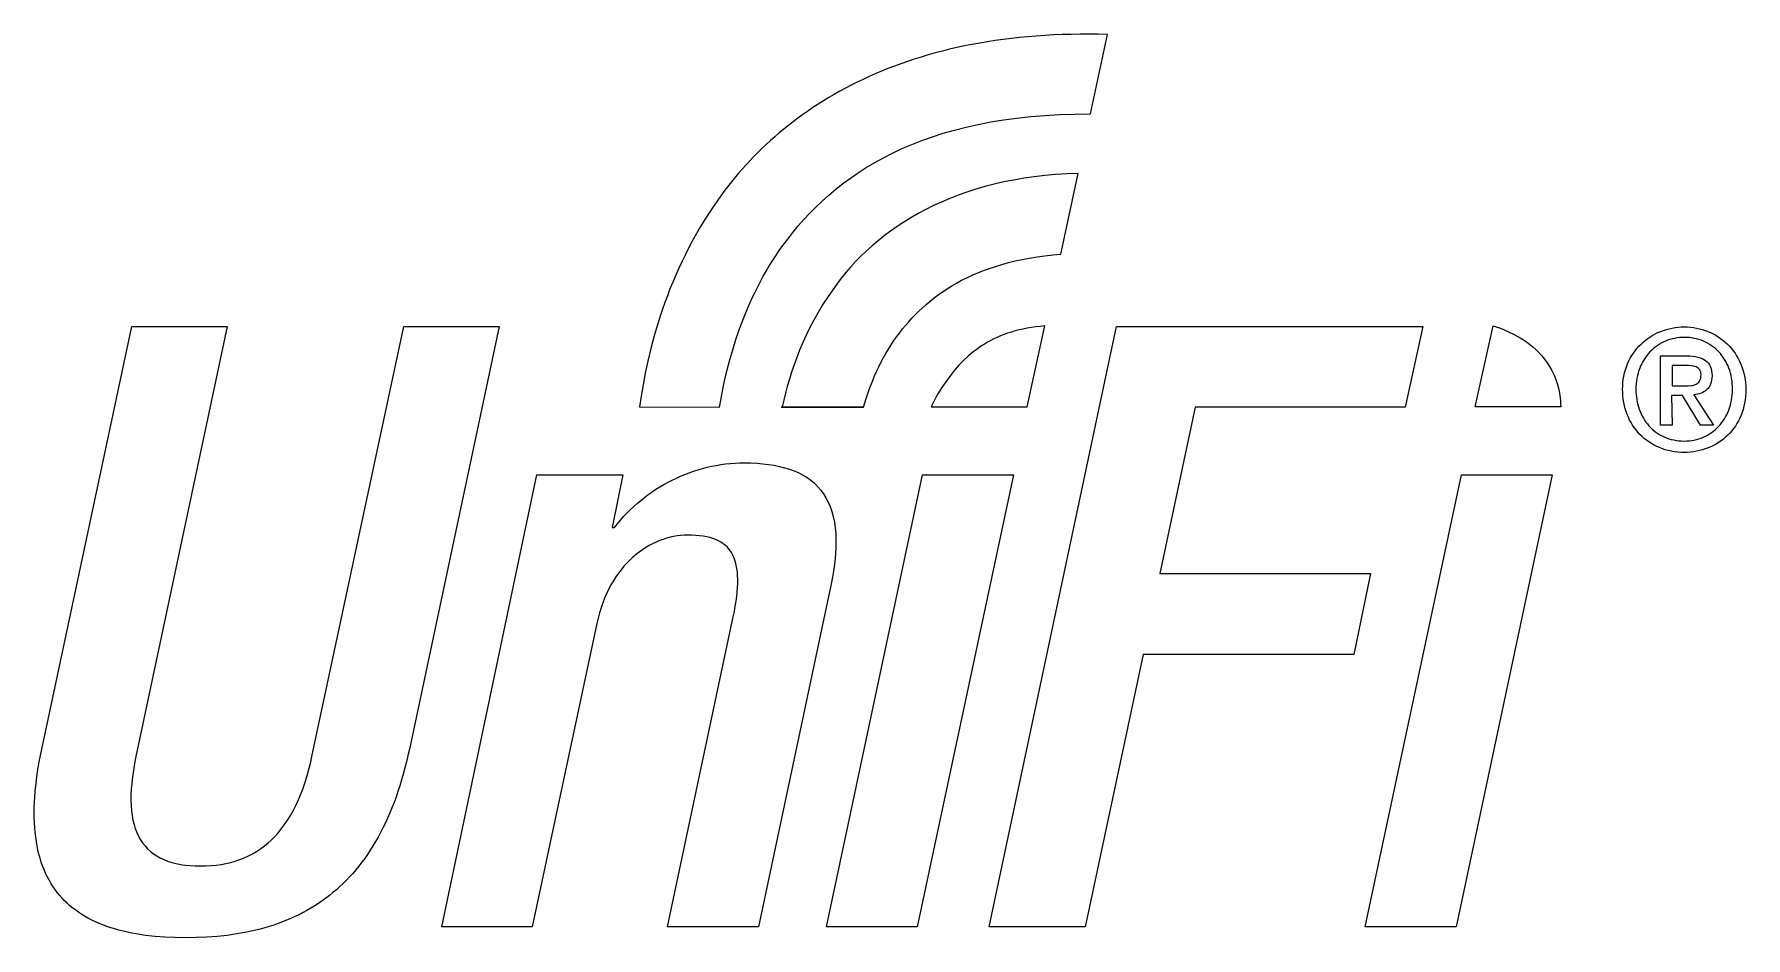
# Model space of a CAD drawing. Extents: x 0 to 2711, y 0 to 1432.
import ezdxf

# ---------------------------------------------------------------- set-up
doc = ezdxf.new("R2010")
doc.units = 0

msp = doc.modelspace()

# ---------------------------------------------------------------- linework, layer by layer
at = {"layer": 'Layer 1'}
for p, q in [((1461.356403, 1410.367383), (1449.69692, 1407.66745)), ((1473.179503, 1412.917684), (1461.356403, 1410.367383)), ((1485.166875, 1415.315938), (1473.179503, 1412.917684)), ((1497.319174, 1417.559731), (1485.166875, 1415.315938)), ((1509.637054, 1419.64665), (1497.319174, 1417.559731)), ((1522.121171, 1421.574281), (1509.637054, 1419.64665)), ((1534.772178, 1423.34021), (1522.121171, 1421.574281)), ((1547.59073, 1424.942024), (1534.772178, 1423.34021)), ((1560.577482, 1426.377308), (1547.59073, 1424.942024)), ((1573.733088, 1427.643649), (1560.577482, 1426.377308)), ((1587.058203, 1428.738633), (1573.733088, 1427.643649)), ((1600.553482, 1429.659846), (1587.058203, 1428.738633)), ((1614.219579, 1430.404875), (1600.553482, 1429.659846)), ((1628.057149, 1430.971305), (1614.219579, 1430.404875)), ((1642.066846, 1431.356724), (1628.057149, 1430.971305)), ((1656.249325, 1431.558716), (1642.066846, 1431.356724)), ((1670.60524, 1431.574869), (1656.249325, 1431.558716)), ((1685.135247, 1431.402768), (1670.60524, 1431.574869)), ((1672.73, 1305.26), (1699.84, 1431.04)), ((1699.84, 1431.04), (1685.135247, 1431.402768)), ((1372.606847, 1384.780955), (1362.232739, 1380.970855)), ((1383.139335, 1388.460732), (1372.606847, 1384.780955)), ((1393.830859, 1392.007773), (1383.139335, 1388.460732)), ((1404.682073, 1395.419664), (1393.830859, 1392.007773)), ((1415.693632, 1398.693991), (1404.682073, 1395.419664)), ((1426.866189, 1401.82834), (1415.693632, 1398.693991)), ((1438.2004, 1404.820298), (1426.866189, 1401.82834)), ((1449.69692, 1407.66745), (1438.2004, 1404.820298)), ((1303.27743, 1355.508654), (1293.993658, 1350.853882)), ((1312.715, 1360.05), (1303.27743, 1355.508654)), ((1322.307023, 1364.475506), (1312.715, 1360.05)), ((1332.054154, 1368.782758), (1322.307023, 1364.475506)), ((1341.957047, 1372.969343), (1332.054154, 1368.782758)), ((1352.016357, 1377.032847), (1341.957047, 1372.969343)), ((1362.232739, 1380.970855), (1352.016357, 1377.032847)), ((1258.383466, 1331.14881), (1249.858868, 1325.963115)), ((1267.058589, 1336.233149), (1258.383466, 1331.14881)), ((1275.884893, 1341.213716), (1267.058589, 1336.233149)), ((1284.863031, 1346.088098), (1275.884893, 1341.213716)), ((1293.993658, 1350.853882), (1284.863031, 1346.088098)), ((1217.252639, 1304.255039), (1209.47085, 1298.598765)), ((1225.181681, 1309.822025), (1217.252639, 1304.255039)), ((1233.25863, 1315.297308), (1225.181681, 1309.822025)), ((1241.484141, 1320.678477), (1233.25863, 1315.297308)), ((1249.858868, 1325.963115), (1241.484141, 1320.678477)), ((1556.35626, 1298.756468), (1578.178945, 1301.113535)), ((1578.178945, 1301.113535), (1600.713735, 1302.957592)), ((1600.713735, 1302.957592), (1623.974556, 1304.273469)), ((1623.974556, 1304.273469), (1647.975335, 1305.045995)), ((1647.975335, 1305.045995), (1672.73, 1305.26)), ((1179.803125, 1275.129063), (1172.747779, 1269.062554)), ((1187.00245, 1281.118351), (1179.803125, 1275.129063)), ((1194.34641, 1287.028007), (1187.00245, 1281.118351)), ((1201.835658, 1292.855616), (1194.34641, 1287.028007)), ((1209.47085, 1298.598765), (1201.835658, 1292.855616)), ((1422.366523, 1269.167012), (1439.594433, 1274.690383)), ((1439.594433, 1274.690383), (1457.436958, 1279.806936)), ((1457.436958, 1279.806936), (1475.908026, 1284.501501)), ((1475.908026, 1284.501501), (1495.021563, 1288.758906)), ((1495.021563, 1288.758906), (1514.791496, 1292.563983)), ((1514.791496, 1292.563983), (1535.231753, 1295.90156)), ((1535.231753, 1295.90156), (1556.35626, 1298.756468)), ((1152.439072, 1250.423853), (1139.607831, 1237.656208)), ((1165.835758, 1262.921241), (1152.439072, 1250.423853)), ((1172.747779, 1269.062554), (1165.835758, 1262.921241)), ((1359.3225, 1243.30875), (1374.231218, 1250.307691)), ((1374.231218, 1250.307691), (1389.698843, 1256.960496)), ((1389.698843, 1256.960496), (1405.739302, 1263.251992)), ((1405.739302, 1263.251992), (1422.366523, 1269.167012)), ((1127.336797, 1224.637617), (1115.620734, 1211.387391)), ((1139.607831, 1237.656208), (1127.336797, 1224.637617)), ((1304.998164, 1212.15502), (1317.810522, 1220.386806)), ((1317.810522, 1220.386806), (1331.126079, 1228.333137)), ((1331.126079, 1228.333137), (1344.958763, 1235.978842)), ((1344.958763, 1235.978842), (1359.3225, 1243.30875)), ((1104.454404, 1197.924839), (1093.832572, 1184.269272)), ((1115.620734, 1211.387391), (1104.454404, 1197.924839)), ((1269.441017, 1185.898626), (1280.827339, 1194.895759)), ((1280.827339, 1194.895759), (1292.675079, 1203.652947)), ((1292.675079, 1203.652947), (1304.998164, 1212.15502)), ((1520.406719, 1193.93375), (1505.538945, 1190.06702)), ((1535.65399, 1197.443058), (1520.406719, 1193.93375)), ((1551.282415, 1200.584463), (1535.65399, 1197.443058)), ((1567.293651, 1203.347484), (1551.282415, 1200.584463)), ((1583.689355, 1205.721641), (1567.293651, 1203.347484)), ((1600.471186, 1207.696451), (1583.689355, 1205.721641)), ((1617.640798, 1209.261436), (1600.471186, 1207.696451)), ((1635.199851, 1210.406112), (1617.640798, 1209.261436)), ((1626.04, 1083.07), (1653.15, 1211.12)), ((1653.15, 1211.12), (1635.199851, 1210.406112)), ((1083.75, 1170.44), (1076.203075, 1159.607716)), ((1093.832572, 1184.269272), (1083.75, 1170.44)), ((1237.911294, 1157.61926), (1247.996922, 1167.245207)), ((1247.996922, 1167.245207), (1258.502188, 1176.676719)), ((1258.502188, 1176.676719), (1269.441017, 1185.898626)), ((1436.834534, 1165.738877), (1424.208943, 1159.947716)), ((1449.829679, 1171.235502), (1436.834534, 1165.738877)), ((1463.196035, 1176.427109), (1449.829679, 1171.235502)), ((1476.93526, 1181.303219), (1463.196035, 1176.427109)), ((1491.049011, 1185.85335), (1476.93526, 1181.303219)), ((1505.538945, 1190.06702), (1491.049011, 1185.85335)), ((1068.950225, 1148.722378), (1061.985526, 1137.792818)), ((1076.203075, 1159.607716), (1068.950225, 1148.722378)), ((1218.943242, 1137.844746), (1228.231376, 1147.81405)), ((1228.231376, 1147.81405), (1237.911294, 1157.61926)), ((1388.532927, 1140.911826), (1377.368983, 1134.04733)), ((1400.059797, 1147.52371), (1388.532927, 1140.911826)), ((1411.95125, 1153.8725), (1400.059797, 1147.52371)), ((1424.208943, 1159.947716), (1411.95125, 1153.8725)), ((1048.89688, 1115.836363), (1042.761084, 1104.827133)), ((1055.303053, 1126.827869), (1048.89688, 1115.836363)), ((1061.985526, 1137.792818), (1055.303053, 1126.827869)), ((1193.29027, 1107.103976), (1201.486616, 1117.474539)), ((1201.486616, 1117.474539), (1210.032964, 1127.726519)), ((1210.032964, 1127.726519), (1218.943242, 1137.844746)), ((1346.038137, 1112.042979), (1336.309326, 1104.272843)), ((1356.123246, 1119.602426), (1346.038137, 1112.042979)), ((1366.566309, 1126.940703), (1356.123246, 1119.602426)), ((1377.368983, 1134.04733), (1366.566309, 1126.940703)), ((1036.88974, 1093.80901), (1031.276922, 1082.790828)), ((1042.761084, 1104.827133), (1036.88974, 1093.80901)), ((1174.383179, 1080.662892), (1179.809025, 1088.682699)), ((1179.809025, 1088.682699), (1185.43, 1096.63)), ((1185.43, 1096.63), (1193.29027, 1107.103976)), ((1317.913969, 1088.14243), (1309.244109, 1079.803115)), ((1326.935156, 1096.3025), (1317.913969, 1088.14243)), ((1336.309326, 1104.272843), (1326.935156, 1096.3025)), ((1020.803168, 1060.789615), (1015.930382, 1049.82425)), ((1025.916706, 1071.781419), (1020.803168, 1060.789615)), ((1031.276922, 1082.790828), (1025.916706, 1071.781419)), ((1159.241948, 1056.237384), (1164.103086, 1064.43334)), ((1164.103086, 1064.43334), (1169.149014, 1072.577474)), ((1169.149014, 1072.577474), (1174.383179, 1080.662892)), ((1292.951738, 1062.628672), (1285.325914, 1053.814506)), ((1300.923918, 1071.295035), (1292.951738, 1062.628672)), ((1309.244109, 1079.803115), (1300.923918, 1071.295035)), ((1494.242734, 1053.558754), (1503.348737, 1057.165056)), ((1503.348737, 1057.165056), (1512.769834, 1060.58532)), ((1512.769834, 1060.58532), (1522.513885, 1063.812792)), ((1522.513885, 1063.812792), (1532.58875, 1066.840719)), ((1532.58875, 1066.840719), (1543.002286, 1069.662346)), ((1543.002286, 1069.662346), (1553.762354, 1072.270918)), ((1553.762354, 1072.270918), (1564.87681, 1074.659684)), ((1564.87681, 1074.659684), (1576.353516, 1076.821887)), ((1576.353516, 1076.821887), (1588.200328, 1078.750774)), ((1588.200328, 1078.750774), (1600.425107, 1080.439591)), ((1600.425107, 1080.439591), (1613.035712, 1081.881585)), ((1613.035712, 1081.881585), (1626.04, 1083.07)), ((1011.292424, 1038.894154), (1006.883369, 1028.008162)), ((1015.930382, 1049.82425), (1011.292424, 1038.894154)), ((1141.576374, 1023.073235), (1145.732813, 1031.407531)), ((1145.732813, 1031.407531), (1150.060257, 1039.717585)), ((1150.060257, 1039.717585), (1154.562153, 1047.9965)), ((1154.562153, 1047.9965), (1159.241948, 1056.237384)), ((1271.106702, 1035.784689), (1264.51, 1026.59)), ((1278.044788, 1044.863018), (1271.106702, 1035.784689)), ((1285.325914, 1053.814506), (1278.044788, 1044.863018)), ((1445.783623, 1028.392376), (1453.164091, 1032.97307)), ((1453.164091, 1032.97307), (1460.8125, 1037.40825)), ((1460.8125, 1037.40825), (1468.73671, 1041.691162)), ((1468.73671, 1041.691162), (1476.94458, 1045.815053)), ((1476.94458, 1045.815053), (1485.443969, 1049.773168)), ((1485.443969, 1049.773168), (1494.242734, 1053.558754)), ((998.728269, 1006.403815), (994.970375, 995.703125)), ((1002.697292, 1017.175104), (998.728269, 1006.403815)), ((1006.883369, 1028.008162), (1002.697292, 1017.175104)), ((1130.098633, 997.993832), (1133.76273, 1006.35949)), ((1133.76273, 1006.35949), (1137.587495, 1014.721589)), ((1137.587495, 1014.721589), (1141.576374, 1023.073235)), ((1256.300422, 1014.693701), (1248.602441, 1002.746908)), ((1264.51, 1026.59), (1256.300422, 1014.693701)), ((1406.6875, 998.230656), (1412.625353, 1003.542596)), ((1412.625353, 1003.542596), (1418.783994, 1008.749547)), ((1418.783994, 1008.749547), (1425.171283, 1013.844755)), ((1425.171283, 1013.844755), (1431.795078, 1018.821465)), ((1431.795078, 1018.821465), (1438.663239, 1023.672923)), ((1438.663239, 1023.672923), (1445.783623, 1028.392376)), ((991.417685, 985.081868), (988.064274, 974.548876)), ((994.970375, 995.703125), (991.417685, 985.081868)), ((1116.98, 964.6335), (1123.238657, 981.279417)), ((1123.238657, 981.279417), (1130.098633, 997.993832)), ((1234.670781, 978.781203), (1228.401858, 966.801974)), ((1241.398435, 990.769462), (1234.670781, 978.781203)), ((1248.602441, 1002.746908), (1241.398435, 990.769462)), ((1380.035004, 970.332505), (1384.986797, 976.068082)), ((1384.986797, 976.068082), (1390.120084, 981.73244)), ((1390.120084, 981.73244), (1395.442725, 987.318824)), ((1395.442725, 987.318824), (1400.962577, 992.820481)), ((1400.962577, 992.820481), (1406.6875, 998.230656)), ((11.9805, 299.02), (154.336, 968.586)), ((154.336, 968.586), (305.723, 968.586)), ((305.723, 968.586), (161.113, 286.969)), ((439.785, 286.969), (585.145, 968.586)), ((585.145, 968.586), (736.531, 968.586)), ((736.531, 968.586), (594.188, 299.02)), ((981.931592, 953.783018), (976.52493, 933.476209)), ((984.904218, 964.112982), (981.931592, 953.783018)), ((988.064274, 974.548876), (984.904218, 964.112982)), ((1111.295093, 948.11124), (1116.98, 964.6335)), ((1222.574043, 954.851615), (1217.169714, 942.949969)), ((1228.401858, 966.801974), (1222.574043, 954.851615)), ((1361.494976, 946.078933), (1366.19, 952.766)), ((1366.19, 952.766), (1370.644464, 958.67471)), ((1370.644464, 958.67471), (1375.256846, 964.532463)), ((1375.256846, 964.532463), (1380.035004, 970.332505)), ((1512.3, 17.3281), (1714.16, 968.586)), ((1519.836621, 948.765062), (1514.765535, 946.203578)), ((1525.05623, 951.201062), (1519.836621, 948.765062)), ((1530.427531, 953.507992), (1525.05623, 951.201062)), ((1535.953694, 955.682266), (1530.427531, 953.507992)), ((1541.637887, 957.720297), (1535.953694, 955.682266)), ((1547.483281, 959.6185), (1541.637887, 957.720297)), ((1553.493045, 961.373289), (1547.483281, 959.6185)), ((1559.670349, 962.981078), (1553.493045, 961.373289)), ((1566.018362, 964.438281), (1559.670349, 962.981078)), ((1572.540254, 965.741313), (1566.018362, 964.438281)), ((1579.239194, 966.886586), (1572.540254, 965.741313)), ((1572.56, 841.301), (1600.43, 969.34)), ((1586.118352, 967.870516), (1579.239194, 966.886586)), ((1593.180898, 968.689516), (1586.118352, 967.870516)), ((1600.43, 969.34), (1593.180898, 968.689516)), ((1714.16, 968.586), (2199.21, 968.586)), ((1714.16, 968.586), (1714.16, 968.586)), ((2199.21, 968.586), (2171.34, 840.551)), ((2282.05, 841.301), (2310.67, 969.34)), ((2310.67, 969.34), (2315.172832, 967.884885)), ((2315.172832, 967.884885), (2320.346296, 966.150623)), ((2320.346296, 966.150623), (2327.063281, 963.631953)), ((2327.063281, 963.631953), (2335.020403, 960.243922)), ((2335.020403, 960.243922), (2343.914277, 955.901576)), ((2343.914277, 955.901576), (2348.61769, 953.345987)), ((2348.61769, 953.345987), (2353.441521, 950.519962)), ((2353.441521, 950.519962), (2358.347849, 947.412881)), ((2551.732524, 946.862445), (2555.450727, 949.658484)), ((2555.450727, 949.658484), (2559.302695, 952.268074)), ((2559.302695, 952.268074), (2563.281534, 954.687907)), ((2563.281534, 954.687907), (2567.380347, 956.914674)), ((2567.380347, 956.914674), (2571.592238, 958.945068)), ((2571.592238, 958.945068), (2575.910313, 960.775781)), ((2575.910313, 960.775781), (2580.327674, 962.403505)), ((2580.327674, 962.403505), (2584.837427, 963.824931)), ((2584.837427, 963.824931), (2589.432675, 965.036752)), ((2589.432675, 965.036752), (2594.106523, 966.03566)), ((2594.083467, 948.854669), (2590.419119, 947.816936)), ((2597.823535, 949.711756), (2594.083467, 948.854669)), ((2594.106523, 966.03566), (2598.852076, 966.818347)), ((2601.634773, 950.384615), (2597.823535, 949.711756)), ((2598.852076, 966.818347), (2603.662437, 967.381504)), ((2605.512629, 950.869663), (2601.634773, 950.384615)), ((2603.662437, 967.381504), (2608.53071, 967.721825)), ((2609.452555, 951.163319), (2605.512629, 950.869663)), ((2608.53071, 967.721825), (2613.45, 967.836)), ((2613.45, 951.262), (2609.452555, 951.163319)), ((2613.45, 967.836), (2618.301181, 967.719662)), ((2617.447422, 951.163319), (2613.45, 951.262)), ((2613.45, 951.262), (2613.45, 951.262)), ((2621.387187, 950.869663), (2617.447422, 951.163319)), ((2618.301181, 967.719662), (2623.105657, 967.373133)), ((2625.264609, 950.384615), (2621.387187, 950.869663)), ((2623.105657, 967.373133), (2627.856391, 966.800139)), ((2629.075, 949.711756), (2625.264609, 950.384615)), ((2627.856391, 966.800139), (2632.546348, 966.004406)), ((2632.813672, 948.854669), (2629.075, 949.711756)), ((2632.546348, 966.004406), (2637.168489, 964.989662)), ((2636.475937, 947.816936), (2632.813672, 948.854669)), ((2637.168489, 964.989662), (2641.715779, 963.759633)), ((2641.715779, 963.759633), (2646.18118, 962.318045)), ((2646.18118, 962.318045), (2650.557656, 960.668625)), ((2650.557656, 960.668625), (2654.83817, 958.8151)), ((2654.83817, 958.8151), (2659.015686, 956.761195)), ((2659.015686, 956.761195), (2663.083166, 954.510639)), ((2663.083166, 954.510639), (2667.033574, 952.067156)), ((2667.033574, 952.067156), (2670.859873, 949.434475)), ((2670.859873, 949.434475), (2674.555027, 946.61632)), ((976.52493, 933.476209), (971.796891, 913.699109)), ((1101.536255, 915.658317), (1106.156367, 931.767793)), ((1106.156367, 931.767793), (1111.295093, 948.11124)), ((1212.17125, 931.116875), (1207.561028, 919.372176)), ((1217.169714, 942.949969), (1212.17125, 931.116875)), ((1344.741636, 918.489934), (1348.634687, 925.491172)), ((1348.634687, 925.491172), (1352.721685, 932.430458)), ((1352.721685, 932.430458), (1357.006992, 939.296732)), ((1357.006992, 939.296732), (1361.494976, 946.078933)), ((1479.163298, 921.624578), (1471.526094, 914.476)), ((1483.16031, 925.060844), (1479.163298, 921.624578)), ((1487.280488, 928.400313), (1483.16031, 925.060844)), ((1491.527002, 931.639398), (1487.280488, 928.400313)), ((1495.90302, 934.774516), (1491.527002, 931.639398)), ((1500.411713, 937.802078), (1495.90302, 934.774516)), ((1505.05625, 940.7185), (1500.411713, 937.802078)), ((1509.839801, 943.520195), (1505.05625, 940.7185)), ((1514.765535, 946.203578), (1509.839801, 943.520195)), ((2358.347849, 947.412881), (2363.29875, 944.014125)), ((2363.29875, 944.014125), (2368.256302, 940.313075)), ((2368.256302, 940.313075), (2373.182581, 936.299113)), ((2373.182581, 936.299113), (2378.039664, 931.961617)), ((2378.039664, 931.961617), (2382.789629, 927.289971)), ((2382.789629, 927.289971), (2387.394552, 922.273553)), ((2387.394552, 922.273553), (2391.816511, 916.901746)), ((2527.629966, 918.178912), (2530.029794, 922.347458)), ((2530.029794, 922.347458), (2532.618555, 926.35602)), ((2532.618555, 926.35602), (2535.389351, 930.201287)), ((2535.389351, 930.201287), (2538.335288, 933.879954)), ((2538.335288, 933.879954), (2541.44947, 937.388711)), ((2541.44947, 937.388711), (2544.725, 940.72425)), ((2544.725, 940.72425), (2548.154984, 943.883264)), ((2548.154984, 943.883264), (2551.732524, 946.862445)), ((2554.009329, 922.577618), (2551.743401, 919.517455)), ((2556.410128, 925.503702), (2554.009329, 922.577618)), ((2558.94125, 928.292125), (2556.410128, 925.503702)), ((2561.598143, 930.939305), (2558.94125, 928.292125)), ((2564.376257, 933.441659), (2561.598143, 930.939305)), ((2567.271043, 935.795607), (2564.376257, 933.441659)), ((2570.277949, 937.997564), (2567.271043, 935.795607)), ((2573.392426, 940.043951), (2570.277949, 937.997564)), ((2576.609924, 941.931183), (2573.392426, 940.043951)), ((2575.79, 811.926), (2575.79, 921.887)), ((2575.79, 921.887), (2617.22, 921.887)), ((2579.925893, 943.65568), (2576.609924, 941.931183)), ((2583.335781, 945.213859), (2579.925893, 943.65568)), ((2586.83504, 946.602139), (2583.335781, 945.213859)), ((2590.419119, 947.816936), (2586.83504, 946.602139)), ((2617.22, 921.887), (2622.012314, 921.78005)), ((2622.012314, 921.78005), (2626.503516, 921.454771)), ((2640.057109, 946.602139), (2636.475937, 947.816936)), ((2643.5525, 945.213859), (2640.057109, 946.602139)), ((2646.957422, 943.65568), (2643.5525, 945.213859)), ((2650.267187, 941.931183), (2646.957422, 943.65568)), ((2653.477109, 940.043951), (2650.267187, 941.931183)), ((2656.5825, 937.997564), (2653.477109, 940.043951)), ((2659.578672, 935.795607), (2656.5825, 937.997564)), ((2662.460938, 933.441659), (2659.578672, 935.795607)), ((2665.224609, 930.939305), (2662.460938, 933.441659)), ((2667.865, 928.292125), (2665.224609, 930.939305)), ((2670.377422, 925.503702), (2667.865, 928.292125)), ((2672.757187, 922.577618), (2670.377422, 925.503702)), ((2674.999609, 919.517455), (2672.757187, 922.577618)), ((2674.555027, 946.61632), (2678.111998, 943.61642)), ((2678.111998, 943.61642), (2681.52375, 940.4385)), ((2681.52375, 940.4385), (2684.783246, 937.086287)), ((2684.783246, 937.086287), (2687.88345, 933.563508)), ((2687.88345, 933.563508), (2690.817324, 929.873889)), ((2690.817324, 929.873889), (2693.577832, 926.021156)), ((2693.577832, 926.021156), (2696.157937, 922.009037)), ((2696.157937, 922.009037), (2698.550603, 917.841258)), ((967.700076, 894.522379), (964.187088, 876.016678)), ((971.796891, 913.699109), (967.700076, 894.522379)), ((1093.741597, 884.361906), (1097.407187, 899.837969)), ((1097.407187, 899.837969), (1101.536255, 915.658317)), ((1199.434822, 896.227327), (1195.883594, 884.866859)), ((1203.321426, 907.735713), (1199.434822, 896.227327)), ((1207.561028, 919.372176), (1203.321426, 907.735713)), ((1331.021577, 890.086693), (1334.1825, 897.225125)), ((1334.1825, 897.225125), (1337.519907, 904.34585)), ((1337.519907, 904.34585), (1341.038164, 911.437807)), ((1341.038164, 911.437807), (1344.741636, 918.489934)), ((1457.590215, 899.175062), (1451.240828, 891.080078)), ((1464.343518, 906.983266), (1457.590215, 899.175062)), ((1471.526094, 914.476), (1464.343518, 906.983266)), ((2391.816511, 916.901746), (2396.017583, 911.163929)), ((2396.017583, 911.163929), (2399.959844, 905.049484)), ((2399.959844, 905.049484), (2403.605371, 898.547792)), ((2403.605371, 898.547792), (2406.916243, 891.648233)), ((2517.584727, 889.993184), (2518.706153, 895.052175)), ((2518.706153, 895.052175), (2520.057886, 899.97103)), ((2520.057886, 899.97103), (2521.633029, 904.746439)), ((2521.633029, 904.746439), (2523.424687, 909.375094)), ((2523.424687, 909.375094), (2525.425965, 913.853687)), ((2525.425965, 913.853687), (2527.629966, 918.178912)), ((2540.04053, 894.642998), (2539.017383, 890.639158)), ((2541.23495, 898.541415), (2540.04053, 894.642998)), ((2542.596094, 902.330828), (2541.23495, 898.541415)), ((2544.11941, 906.007655), (2542.596094, 902.330828)), ((2545.800349, 909.568313), (2544.11941, 906.007655)), ((2547.634361, 913.00922), (2545.800349, 909.568313)), ((2549.616895, 916.326795), (2547.634361, 913.00922)), ((2551.743401, 919.517455), (2549.616895, 916.326795)), ((2615.71, 906.828), (2593.87, 906.828)), ((2593.87, 906.828), (2593.87, 874.438)), ((2619.989883, 906.736887), (2615.71, 906.828)), ((2624.242812, 906.381094), (2619.989883, 906.736887)), ((2628.301211, 905.636941), (2624.242812, 906.381094)), ((2626.503516, 921.454771), (2630.69249, 920.904526)), ((2630.205093, 905.080581), (2628.301211, 905.636941)), ((2631.9975, 904.38075), (2630.205093, 905.080581)), ((2630.69249, 920.904526), (2634.578125, 920.122672)), ((2633.657485, 903.52199), (2631.9975, 904.38075)), ((2635.164102, 902.48884), (2633.657485, 903.52199)), ((2634.578125, 920.122672), (2638.159307, 919.10257)), ((2636.496401, 901.26584), (2635.164102, 902.48884)), ((2637.633438, 899.837531), (2636.496401, 901.26584)), ((2638.554263, 898.188453), (2637.633438, 899.837531)), ((2638.159307, 919.10257), (2641.434922, 917.83758)), ((2639.23793, 896.303145), (2638.554263, 898.188453)), ((2639.663491, 894.166147), (2639.23793, 896.303145)), ((2641.434922, 917.83758), (2644.403857, 916.321062)), ((2644.403857, 916.321062), (2647.065, 914.546375)), ((2647.065, 914.546375), (2649.417236, 912.50688)), ((2649.417236, 912.50688), (2651.459453, 910.195936)), ((2651.459453, 910.195936), (2653.190537, 907.606903)), ((2653.190537, 907.606903), (2654.609375, 904.733141)), ((2654.609375, 904.733141), (2655.714854, 901.56801)), ((2655.714854, 901.56801), (2656.505859, 898.104869)), ((2656.505859, 898.104869), (2656.981279, 894.337079)), ((2677.1, 916.326795), (2674.999609, 919.517455)), ((2679.053672, 913.00922), (2677.1, 916.326795)), ((2680.855937, 909.568313), (2679.053672, 913.00922)), ((2682.502109, 906.007655), (2680.855937, 909.568313)), ((2683.9875, 902.330828), (2682.502109, 906.007655)), ((2685.307422, 898.541415), (2683.9875, 902.330828)), ((2686.457187, 894.642998), (2685.307422, 898.541415)), ((2687.432109, 890.639158), (2686.457187, 894.642998)), ((2698.550603, 917.841258), (2700.748792, 913.521545)), ((2700.748792, 913.521545), (2702.745469, 909.053625)), ((2702.745469, 909.053625), (2704.533595, 904.441225)), ((2704.533595, 904.441225), (2706.106135, 899.68807)), ((2706.106135, 899.68807), (2707.456052, 894.797889)), ((2707.456052, 894.797889), (2708.576309, 889.774406)), ((964.187088, 876.016678), (961.210529, 858.252665)), ((1087.690571, 854.663264), (1090.511914, 869.285285)), ((1090.511914, 869.285285), (1093.741597, 884.361906)), ((1192.65012, 873.674152), (1189.716777, 862.669045)), ((1195.883594, 884.866859), (1192.65012, 873.674152)), ((1317.711445, 854.516064), (1322.554062, 868.675766)), ((1322.554062, 868.675766), (1328.032773, 882.941615)), ((1328.032773, 882.941615), (1331.021577, 890.086693)), ((1437.573437, 871.698922), (1431.15, 861.732375)), ((1445.27, 882.727), (1437.573437, 871.698922)), ((1451.240828, 891.080078), (1445.27, 882.727)), ((2406.916243, 891.648233), (2409.854535, 884.340187)), ((2409.854535, 884.340187), (2412.382324, 876.613037)), ((2412.382324, 876.613037), (2414.461689, 868.456162)), ((2414.461689, 868.456162), (2416.054705, 859.858944)), ((2515.54, 868.422), (2515.671243, 874.008462)), ((2515.658415, 863.16614), (2515.54, 868.422)), ((2515.671243, 874.008462), (2516.060376, 879.468019)), ((2516.060376, 879.468019), (2516.700502, 884.797362)), ((2516.700502, 884.797362), (2517.584727, 889.993184)), ((2536.728529, 873.641219), (2536.63, 869.164)), ((2536.63, 869.164), (2536.7157, 864.952862)), ((2537.021082, 878.030927), (2536.728529, 873.641219)), ((2537.503108, 882.329541), (2537.021082, 878.030927)), ((2538.170059, 886.533479), (2537.503108, 882.329541)), ((2539.017383, 890.639158), (2538.170059, 886.533479)), ((2593.87, 874.438), (2614.21, 874.438)), ((2614.21, 874.438), (2619.200332, 874.533811)), ((2619.200332, 874.533811), (2623.926406, 874.921172)), ((2623.926406, 874.921172), (2626.151711, 875.271026)), ((2626.151711, 875.271026), (2628.26459, 875.749979)), ((2628.26459, 875.749979), (2630.249587, 876.376766)), ((2630.249587, 876.376766), (2632.09125, 877.170125)), ((2632.09125, 877.170125), (2633.774124, 878.148793)), ((2633.774124, 878.148793), (2635.282754, 879.331506)), ((2635.282754, 879.331506), (2636.601687, 880.737001)), ((2636.601687, 880.737001), (2637.715469, 882.384016)), ((2637.715469, 882.384016), (2638.608645, 884.291286)), ((2638.608645, 884.291286), (2639.265762, 886.477549)), ((2639.265762, 886.477549), (2639.671365, 888.961541)), ((2639.81, 891.762), (2639.663491, 894.166147)), ((2639.671365, 888.961541), (2639.81, 891.762)), ((2649.04375, 868.41575), (2647.042092, 866.754131)), ((2650.851228, 870.289174), (2649.04375, 868.41575)), ((2652.453496, 872.385406), (2650.851228, 870.289174)), ((2653.839524, 874.715451), (2652.453496, 872.385406)), ((2654.998281, 877.290312), (2653.839524, 874.715451)), ((2655.918738, 880.120994), (2654.998281, 877.290312)), ((2656.589863, 883.2185), (2655.918738, 880.120994)), ((2657.000627, 886.593834), (2656.589863, 883.2185)), ((2656.981279, 894.337079), (2657.14, 890.258)), ((2657.14, 890.258), (2657.000627, 886.593834)), ((2688.2275, 886.533479), (2687.432109, 890.639158)), ((2688.838672, 882.329541), (2688.2275, 886.533479)), ((2689.260938, 878.030927), (2688.838672, 882.329541)), ((2689.489609, 873.641219), (2689.260938, 878.030927)), ((2689.423623, 864.687507), (2689.52, 869.164)), ((2689.52, 869.164), (2689.489609, 873.641219)), ((2708.576309, 889.774406), (2709.459868, 884.62135)), ((2709.459868, 884.62135), (2710.099695, 879.342445)), ((2710.099695, 879.342445), (2710.488751, 873.94142)), ((2710.488751, 873.94142), (2710.62, 868.422)), ((2710.62, 868.422), (2710.556866, 862.900786)), ((961.210529, 858.252665), (958.723, 841.301)), ((958.723, 841.301), (1085.25, 840.551)), ((1085.25, 840.551), (1087.690571, 854.663264)), ((1085.25, 840.551), (1085.25, 840.551)), ((1183.17, 840.551), (1313.47, 840.551)), ((1313.47, 840.551), (1183.17, 840.551)), ((1187.065945, 851.871381), (1184.68, 841.301)), ((1184.68, 841.301), (1313.47, 840.551)), ((1189.716777, 862.669045), (1187.065945, 851.871381)), ((1313.47, 840.551), (1317.711445, 854.516064)), ((1422.970898, 846.758854), (1420.42, 841.301)), ((1420.42, 841.301), (1572.56, 841.301)), ((1425.574062, 851.906641), (1422.970898, 846.758854)), ((1428.282695, 856.859451), (1425.574062, 851.906641)), ((1431.15, 861.732375), (1428.282695, 856.859451)), ((1572.56, 841.301), (1572.56, 841.301)), ((1838.44, 840.551), (1782.7, 576.938)), ((2171.34, 840.551), (1838.44, 840.551)), ((2417.63, 841.301), (2282.05, 841.301)), ((2416.054705, 859.858944), (2417.123449, 850.810763)), ((2417.123449, 850.810763), (2417.449369, 846.114243)), ((2417.449369, 846.114243), (2417.63, 841.301)), ((2417.63, 841.301), (2417.63, 841.301)), ((2516.010718, 857.995146), (2515.658415, 863.16614)), ((2516.592496, 852.914392), (2516.010718, 857.995146)), ((2517.399336, 847.929258), (2516.592496, 852.914392)), ((2518.426826, 843.045118), (2517.399336, 847.929258)), ((2519.670552, 838.267351), (2518.426826, 843.045118)), ((2536.7157, 864.952862), (2536.971423, 860.795503)), ((2536.971423, 860.795503), (2537.395102, 856.697163)), ((2537.395102, 856.697163), (2537.984668, 852.663084)), ((2537.984668, 852.663084), (2538.738055, 848.698505)), ((2538.738055, 848.698505), (2539.653196, 844.808666)), ((2539.653196, 844.808666), (2540.728023, 840.998809)), ((2540.728023, 840.998809), (2541.960469, 837.274172)), ((2610.44, 859.379), (2593.12, 859.379)), ((2593.12, 859.379), (2593.87, 811.926)), ((2639.06, 811.926), (2610.44, 859.379)), ((2631.572068, 860.616096), (2628.52, 860.129)), ((2628.52, 860.129), (2659.39, 811.926)), ((2634.507168, 861.237969), (2631.572068, 860.616096)), ((2637.31427, 862.005623), (2634.507168, 861.237969)), ((2639.982344, 862.930062), (2637.31427, 862.005623)), ((2642.500359, 864.022291), (2639.982344, 862.930062)), ((2644.857285, 865.293312), (2642.500359, 864.022291)), ((2647.042092, 866.754131), (2644.857285, 865.293312)), ((2685.007014, 839.79077), (2686.178684, 843.688711)), ((2686.178684, 843.688711), (2687.181827, 847.692036)), ((2687.181827, 847.692036), (2688.012168, 851.797162)), ((2688.012168, 851.797162), (2688.665431, 856.000505)), ((2688.665431, 856.000505), (2689.137341, 860.298481)), ((2689.137341, 860.298481), (2689.423623, 864.687507)), ((2707.752683, 842.03865), (2706.448909, 837.147396)), ((2708.822402, 847.063336), (2707.752683, 842.03865)), ((2709.651031, 852.217734), (2708.822402, 847.063336)), ((2710.231531, 857.498124), (2709.651031, 852.217734)), ((2710.556866, 862.900786), (2710.231531, 857.498124)), ((2521.126102, 833.601331), (2519.670552, 838.267351)), ((2522.789062, 829.052437), (2521.126102, 833.601331)), ((2524.655021, 824.626046), (2522.789062, 829.052437)), ((2526.719565, 820.327532), (2524.655021, 824.626046)), ((2528.978282, 816.162274), (2526.719565, 820.327532)), ((2531.426758, 812.135648), (2528.978282, 816.162274)), ((2541.960469, 837.274172), (2543.348466, 833.639997)), ((2543.348466, 833.639997), (2544.889949, 830.101523)), ((2544.889949, 830.101523), (2546.582848, 826.663992)), ((2546.582848, 826.663992), (2548.425098, 823.332643)), ((2548.425098, 823.332643), (2550.41463, 820.112716)), ((2550.41463, 820.112716), (2552.549377, 817.009452)), ((2552.549377, 817.009452), (2554.827273, 814.028092)), ((2554.827273, 814.028092), (2557.24625, 811.173875)), ((2670.079761, 812.831099), (2672.445725, 815.756958)), ((2672.445725, 815.756958), (2674.677367, 818.816871)), ((2674.677367, 818.816871), (2676.77041, 822.007252)), ((2676.77041, 822.007252), (2678.72058, 825.324519)), ((2678.72058, 825.324519), (2680.523601, 828.765088)), ((2680.523601, 828.765088), (2682.175197, 832.325375)), ((2682.175197, 832.325375), (2683.671094, 836.001797)), ((2683.671094, 836.001797), (2685.007014, 839.79077)), ((2696.665506, 814.822801), (2694.105176, 810.810258)), ((2699.034001, 818.991097), (2696.665506, 814.822801)), ((2701.203626, 823.311424), (2699.034001, 818.991097)), ((2703.167344, 827.780062), (2701.203626, 823.311424)), ((2704.918117, 832.393293), (2703.167344, 827.780062)), ((2706.448909, 837.147396), (2704.918117, 832.393293)), ((2534.06058, 808.253031), (2531.426758, 812.135648)), ((2536.875337, 804.5198), (2534.06058, 808.253031)), ((2539.866614, 800.94133), (2536.875337, 804.5198)), ((2543.03, 797.523), (2539.866614, 800.94133)), ((2546.361081, 794.270185), (2543.03, 797.523)), ((2549.855444, 791.188263), (2546.361081, 794.270185)), ((2553.508677, 788.282609), (2549.855444, 791.188263)), ((2557.316367, 785.558602), (2553.508677, 788.282609)), ((2557.24625, 811.173875), (2559.80424, 808.452042)), ((2559.80424, 808.452042), (2562.499177, 805.867833)), ((2562.499177, 805.867833), (2565.328993, 803.426488)), ((2565.328993, 803.426488), (2568.291621, 801.133248)), ((2568.291621, 801.133248), (2571.384994, 798.993353)), ((2571.384994, 798.993353), (2574.607043, 797.012043)), ((2574.607043, 797.012043), (2577.955703, 795.194559)), ((2593.87, 811.926), (2575.79, 811.926)), ((2577.955703, 795.194559), (2581.428906, 793.546141)), ((2581.428906, 793.546141), (2585.024585, 792.072028)), ((2585.024585, 792.072028), (2588.740671, 790.777463)), ((2588.740671, 790.777463), (2592.575099, 789.667684)), ((2592.575099, 789.667684), (2596.525801, 788.747932)), ((2593.87, 811.926), (2593.87, 811.926)), ((2596.525801, 788.747932), (2600.590709, 788.023447)), ((2600.590709, 788.023447), (2604.767756, 787.49947)), ((2604.767756, 787.49947), (2609.054876, 787.181241)), ((2609.054876, 787.181241), (2613.45, 787.074)), ((2613.45, 787.074), (2617.445293, 787.172681)), ((2617.445293, 787.172681), (2621.378948, 787.466335)), ((2621.378948, 787.466335), (2625.246688, 787.951379)), ((2625.246688, 787.951379), (2629.044238, 788.624229)), ((2629.044238, 788.624229), (2632.767323, 789.481301)), ((2632.767323, 789.481301), (2636.411667, 790.519011)), ((2636.411667, 790.519011), (2639.972995, 791.733778)), ((2659.39, 811.926), (2639.06, 811.926)), ((2639.972995, 791.733778), (2643.447031, 793.122016)), ((2643.447031, 793.122016), (2646.8295, 794.680142)), ((2646.8295, 794.680142), (2650.116125, 796.404573)), ((2650.116125, 796.404573), (2653.302633, 798.291724)), ((2653.302633, 798.291724), (2656.384746, 800.338014)), ((2656.384746, 800.338014), (2659.35819, 802.539857)), ((2659.35819, 802.539857), (2662.218689, 804.893671)), ((2662.218689, 804.893671), (2664.961967, 807.395871)), ((2664.961967, 807.395871), (2667.58375, 810.042875)), ((2671.402598, 787.395978), (2667.560918, 784.763367)), ((2667.58375, 810.042875), (2670.079761, 812.831099)), ((2675.108738, 790.214101), (2671.402598, 787.395978)), ((2678.672301, 793.214015), (2675.108738, 790.214101)), ((2682.08625, 796.392), (2678.672301, 793.214015)), ((2685.343549, 799.744337), (2682.08625, 796.392)), ((2688.437161, 803.267306), (2685.343549, 799.744337)), ((2691.360049, 806.957186), (2688.437161, 803.267306)), ((2694.105176, 810.810258), (2691.360049, 806.957186)), ((2561.274101, 783.021616), (2557.316367, 785.558602)), ((2565.377466, 780.67703), (2561.274101, 783.021616)), ((2569.622049, 778.53022), (2565.377466, 780.67703)), ((2574.003437, 776.586562), (2569.622049, 778.53022)), ((2578.517219, 774.851434), (2574.003437, 776.586562)), ((2583.158979, 773.330212), (2578.517219, 774.851434)), ((2587.924307, 772.028272), (2583.158979, 773.330212)), ((2592.808789, 770.950992), (2587.924307, 772.028272)), ((2597.808012, 770.103748), (2592.808789, 770.950992)), ((2602.917563, 769.491917), (2597.808012, 770.103748)), ((2608.13303, 769.120875), (2602.917563, 769.491917)), ((2613.45, 768.996), (2608.13303, 769.120875)), ((2618.369296, 769.112316), (2613.45, 768.996)), ((2623.237493, 769.458782), (2618.369296, 769.112316)), ((2628.047553, 770.03168), (2623.237493, 769.458782)), ((2632.792441, 770.827289), (2628.047553, 770.03168)), ((2637.46512, 771.841889), (2632.792441, 770.827289)), ((2642.058552, 773.071761), (2637.46512, 771.841889)), ((2646.565702, 774.513183), (2642.058552, 773.071761)), ((2650.979531, 776.162437), (2646.565702, 774.513183)), ((2655.293004, 778.015803), (2650.979531, 776.162437)), ((2659.499084, 780.06956), (2655.293004, 778.015803)), ((2663.590735, 782.319988), (2659.499084, 780.06956)), ((2667.560918, 784.763367), (2663.590735, 782.319988)), ((645.398, 17.3281), (796.035, 733.598)), ((796.035, 733.598), (932.363, 733.598)), ((796.035, 733.598), (796.035, 733.598)), ((932.363, 733.598), (915.039, 649.992)), ((1023.693341, 731.441798), (1030.50285, 734.266484)), ((1030.50285, 734.266484), (1037.388189, 736.89657)), ((1037.388189, 736.89657), (1044.345219, 739.329714)), ((1044.345219, 739.329714), (1051.369799, 741.563573)), ((1051.369799, 741.563573), (1058.457788, 743.595804)), ((1058.457788, 743.595804), (1065.605047, 745.424062)), ((1065.605047, 745.424062), (1072.807435, 747.046007)), ((1072.807435, 747.046007), (1080.060813, 748.459294)), ((1080.060813, 748.459294), (1087.361039, 749.66158)), ((1087.361039, 749.66158), (1094.703975, 750.650523)), ((1094.703975, 750.650523), (1102.085479, 751.42378)), ((1102.085479, 751.42378), (1109.501411, 751.979007)), ((1109.501411, 751.979007), (1116.947631, 752.313861)), ((1116.947631, 752.313861), (1124.42, 752.426)), ((1124.42, 752.426), (1134.50941, 752.278995)), ((1134.50941, 752.278995), (1144.295984, 751.832462)), ((1144.295984, 751.832462), (1153.772549, 751.078126)), ((1153.772549, 751.078126), (1162.931934, 750.007711)), ((1162.931934, 750.007711), (1171.766965, 748.612942)), ((1171.766965, 748.612942), (1180.270471, 746.885542)), ((1180.270471, 746.885542), (1188.43528, 744.817237)), ((1188.43528, 744.817237), (1196.254219, 742.39975)), ((1196.254219, 742.39975), (1203.720116, 739.624806)), ((1203.720116, 739.624806), (1210.825798, 736.48413)), ((1210.825798, 736.48413), (1217.564095, 732.969445)), ((1217.564095, 732.969445), (1223.927832, 729.072477)), ((1254.72, 17.3281), (1406.87, 733.5981)), ((1550.72, 733.598), (1398.57, 17.3281)), ((1406.87, 733.5981), (1406.87, 733.598)), ((1406.87, 733.598), (1550.72, 733.598)), ((2108.07, 17.3281), (2260.21, 733.5981)), ((2404.06, 733.598), (2251.92, 17.3281)), ((2260.21, 733.5981), (2260.21, 733.598)), ((2260.21, 733.598), (2404.06, 733.598)), ((972.443987, 702.119896), (978.497805, 706.417028)), ((978.497805, 706.417028), (984.660576, 710.538305)), ((984.660576, 710.538305), (990.928159, 714.481383)), ((990.928159, 714.481383), (997.296413, 718.243921)), ((997.296413, 718.243921), (1003.761198, 721.823574)), ((1003.761198, 721.823574), (1010.318375, 725.218)), ((1010.318375, 725.218), (1016.963803, 728.424856)), ((1016.963803, 728.424856), (1023.693341, 731.441798)), ((1223.927832, 729.072477), (1229.909839, 724.784948)), ((1229.909839, 724.784948), (1235.502942, 720.098585)), ((1235.502942, 720.098585), (1240.69997, 715.005111)), ((1240.69997, 715.005111), (1245.49375, 709.49625)), ((1245.49375, 709.49625), (1249.87711, 703.563727)), ((938.640916, 672.775352), (943.954079, 678.078412)), ((943.954079, 678.078412), (949.401035, 683.219675)), ((949.401035, 683.219675), (954.977644, 688.196798)), ((954.977644, 688.196798), (960.679766, 693.007437)), ((960.679766, 693.007437), (966.50326, 697.649251)), ((966.50326, 697.649251), (972.443987, 702.119896)), ((1249.87711, 703.563727), (1253.842878, 697.199267)), ((1253.842878, 697.199267), (1257.383882, 690.394593)), ((1257.383882, 690.394593), (1260.492949, 683.14143)), ((1260.492949, 683.14143), (1263.162907, 675.431502)), ((918.809, 649.992), (923.545588, 655.918818)), ((923.545588, 655.918818), (928.432531, 661.693212)), ((928.432531, 661.693212), (933.465686, 667.312837)), ((933.465686, 667.312837), (938.640916, 672.775352)), ((1263.162907, 675.431502), (1265.386584, 667.256534)), ((1265.386584, 667.256534), (1267.156808, 658.60825)), ((1267.156808, 658.60825), (1268.466406, 649.478375)), ((915.039, 649.992), (918.809, 649.992)), ((979.340099, 624.259988), (973.9482, 621.387016)), ((984.788797, 626.859353), (979.340099, 624.259988)), ((990.284641, 629.185109), (984.788797, 626.859353)), ((995.817974, 631.237255), (990.284641, 629.185109)), ((1001.379141, 633.015787), (995.817974, 631.237255)), ((1006.958489, 634.520705), (1001.379141, 633.015787)), ((1012.546361, 635.752006), (1006.958489, 634.520705)), ((1018.133104, 636.709688), (1012.546361, 635.752006)), ((1023.709061, 637.393749), (1018.133104, 636.709688)), ((1029.264578, 637.804187), (1023.709061, 637.393749)), ((1034.79, 637.941), (1029.264578, 637.804187)), ((1041.414994, 637.834443), (1034.79, 637.941)), ((1047.733508, 637.512197), (1041.414994, 637.834443)), ((1053.748027, 636.970402), (1047.733508, 637.512197)), ((1059.461035, 636.205197), (1053.748027, 636.970402)), ((1064.875017, 635.212723), (1059.461035, 636.205197)), ((1069.992458, 633.989119), (1064.875017, 635.212723)), ((1074.815843, 632.530524), (1069.992458, 633.989119)), ((1079.347656, 630.833078), (1074.815843, 632.530524)), ((1083.590382, 628.892921), (1079.347656, 630.833078)), ((1087.546506, 626.706192), (1083.590382, 628.892921)), ((1091.218513, 624.26903), (1087.546506, 626.706192)), ((1094.608887, 621.577576), (1091.218513, 624.26903)), ((1268.466406, 649.478375), (1269.308206, 639.858632)), ((1269.308206, 639.858632), (1269.675037, 629.740747)), ((1269.675037, 629.740747), (1269.559724, 619.116443)), ((943.330279, 598.403555), (938.606317, 593.615391)), ((948.178625, 602.918125), (943.330279, 598.403555)), ((953.141701, 607.159101), (948.178625, 602.918125)), ((958.209851, 611.12648), (953.141701, 607.159101)), ((963.373421, 614.82026), (958.209851, 611.12648)), ((968.622756, 618.240439), (963.373421, 614.82026)), ((973.9482, 621.387016), (968.622756, 618.240439)), ((1097.720113, 618.627969), (1094.608887, 621.577576)), ((1100.554675, 615.416348), (1097.720113, 618.627969)), ((1103.11506, 611.938854), (1100.554675, 615.416348)), ((1105.40375, 608.191625), (1103.11506, 611.938854)), ((1107.423232, 604.170801), (1105.40375, 608.191625)), ((1109.175989, 599.872523), (1107.423232, 604.170801)), ((1110.664507, 595.292928), (1109.175989, 599.872523)), ((1268.955098, 607.977445), (1267.853984, 596.315478)), ((1269.559724, 619.116443), (1268.955098, 607.977445)), ((921.147413, 571.726852), (917.190198, 565.570755)), ((925.277287, 577.609366), (921.147413, 571.726852)), ((929.570166, 583.218295), (925.277287, 577.609366)), ((934.016394, 588.553637), (929.570166, 583.218295)), ((938.606317, 593.615391), (934.016394, 588.553637)), ((1111.89127, 590.428158), (1110.664507, 595.292928)), ((1112.858763, 585.274352), (1111.89127, 590.428158)), ((1113.56947, 579.827648), (1112.858763, 585.274352)), ((1114.025877, 574.084188), (1113.56947, 579.827648)), ((1114.230469, 568.040109), (1114.025877, 574.084188)), ((1264.133607, 571.389531), (1261.5, 558.109)), ((1266.249211, 584.122265), (1264.133607, 571.389531)), ((1267.853984, 596.315478), (1266.249211, 584.122265)), ((1782.7, 576.938), (2116.36, 576.938)), ((2116.36, 576.938), (2089.99, 448.898)), ((906.451058, 545.46099), (903.28103, 538.210583)), ((909.832365, 552.437822), (906.451058, 545.46099)), ((913.415297, 559.141078), (909.832365, 552.437822)), ((917.190198, 565.570755), (913.415297, 559.141078)), ((1112.580371, 540.780412), (1113.358195, 548.065565)), ((1113.358195, 548.065565), (1113.894143, 555.034658)), ((1113.894143, 555.034658), (1114.185729, 561.691553)), ((1114.185729, 561.691553), (1114.230469, 568.040109)), ((1261.5, 558.109), (1147.02, 17.3281)), ((897.613431, 522.889053), (895.13517, 514.817935)), ((900.331936, 530.686604), (897.613431, 522.889053)), ((903.28103, 538.210583), (900.331936, 530.686604)), ((1107.1, 508.402), (1108.820484, 516.989994)), ((1108.820484, 516.989994), (1110.309031, 525.246487)), ((1110.309031, 525.246487), (1111.563155, 533.17534)), ((1111.563155, 533.17534), (1112.580371, 540.780412)), ((890.938, 497.855), (788.508, 17.3281)), ((892.906808, 506.47325), (890.938, 497.855)), ((895.13517, 514.817935), (892.906808, 506.47325)), ((1003.16, 17.3281), (1107.1, 508.402)), ((1756.34, 448.898), (1664.45, 17.3281)), ((2089.99, 448.898), (1756.34, 448.898)), ((9.893342, 288.847757), (11.9805, 299.02)), ((594.188, 299.02), (591.940565, 288.813691)), ((6.326841, 269.11016), (8.009168, 278.878264)), ((8.009168, 278.878264), (9.893342, 288.847757)), ((158.893242, 275.935468), (157.034175, 265.287935)), ((161.113, 286.969), (158.893242, 275.935468)), ((434.579124, 265.287935), (437.283159, 275.935468)), ((437.283159, 275.935468), (439.785, 286.969)), ((589.576776, 278.812278), (587.097219, 269.014347)), ((591.940565, 288.813691), (589.576776, 278.812278)), ((2.479554, 241.000556), (3.563172, 250.172667)), ((3.563172, 250.172667), (4.845222, 259.542081)), ((4.845222, 259.542081), (6.326841, 269.11016)), ((154.39373, 245.141492), (153.61016, 235.637897)), ((155.534703, 255.024057), (154.39373, 245.141492)), ((157.034175, 265.287935), (155.534703, 255.024057)), ((425.262145, 235.637897), (428.567789, 245.141492)), ((428.567789, 245.141492), (431.673725, 255.024057)), ((431.673725, 255.024057), (434.579124, 265.287935)), ((581.793145, 250.023279), (578.9698, 240.827316)), ((584.50248, 259.418485), (581.793145, 250.023279)), ((587.097219, 269.014347), (584.50248, 259.418485)), ((0.407907, 214.65442), (0.90306, 223.242794)), ((0.90306, 223.242794), (1.59323, 232.024386)), ((1.59323, 232.024386), (2.479554, 241.000556)), ((153.182897, 226.510929), (153.110844, 217.758244)), ((153.110844, 217.758244), (153.392906, 209.3775)), ((153.61016, 235.637897), (153.182897, 226.510929)), ((414.15525, 209.3775), (418.055047, 217.758244)), ((418.055047, 217.758244), (421.757622, 226.510929)), ((421.757622, 226.510929), (425.262145, 235.637897)), ((572.983422, 223.027462), (569.821561, 214.420746)), ((576.03303, 231.829181), (572.983422, 223.027462)), ((578.9698, 240.827316), (576.03303, 231.829181)), ((-0.001902, 198.051874), (0.106632, 206.2579)), ((0.081165, 190.034979), (-0.001902, 198.051874)), ((0.354697, 182.205854), (0.081165, 190.034979)), ((0.106632, 206.2579), (0.407907, 214.65442)), ((153.392906, 209.3775), (154.027987, 201.366354)), ((154.027987, 201.366354), (155.01499, 193.722462)), ((155.01499, 193.722462), (156.352819, 186.443482)), ((401.280804, 186.443482), (405.7673, 193.722462)), ((405.7673, 193.722462), (410.059058, 201.366354)), ((410.059058, 201.366354), (414.15525, 209.3775)), ((559.668324, 189.756476), (556.063313, 181.915635)), ((563.163427, 197.786666), (559.668324, 189.756476)), ((566.548034, 206.007618), (563.163427, 197.786666)), ((569.821561, 214.420746), (566.548034, 206.007618)), ((0.817554, 174.563137), (0.354697, 182.205854)), ((1.468598, 167.105466), (0.817554, 174.563137)), ((2.306691, 159.831478), (1.468598, 167.105466)), ((156.352819, 186.443482), (158.040379, 179.52707)), ((158.040379, 179.52707), (160.076573, 172.970884)), ((160.076573, 172.970884), (162.460305, 166.772581)), ((162.460305, 166.772581), (165.19048, 160.929817)), ((381.404009, 160.929817), (386.661173, 166.772581)), ((386.661173, 166.772581), (391.726912, 172.970884)), ((391.726912, 172.970884), (396.600398, 179.52707)), ((396.600398, 179.52707), (401.280804, 186.443482)), ((548.525909, 166.796346), (544.594687, 159.515072)), ((552.348979, 174.26273), (548.525909, 166.796346)), ((556.063313, 181.915635), (552.348979, 174.26273)), ((3.330694, 152.739813), (2.306691, 159.831478)), ((4.539471, 145.829108), (3.330694, 152.739813)), ((5.931881, 139.098001), (4.539471, 145.829108)), ((7.506787, 132.545131), (5.931881, 139.098001)), ((165.19048, 160.929817), (168.266, 155.44025)), ((168.266, 155.44025), (171.68577, 150.301536)), ((171.68577, 150.301536), (175.448695, 145.511333)), ((175.448695, 145.511333), (179.553677, 141.067297)), ((179.553677, 141.067297), (183.999621, 136.967086)), ((183.999621, 136.967086), (188.785431, 133.208356)), ((345.887507, 133.208356), (352.27582, 136.967086)), ((352.27582, 136.967086), (358.47768, 141.067297)), ((358.47768, 141.067297), (364.492257, 145.511333)), ((364.492257, 145.511333), (370.318723, 150.301536)), ((370.318723, 150.301536), (375.95625, 155.44025)), ((375.95625, 155.44025), (381.404009, 160.929817)), ((532.157977, 138.767768), (527.800012, 132.212795)), ((536.410136, 145.502196), (532.157977, 138.767768)), ((540.555901, 152.417493), (536.410136, 145.502196)), ((544.594687, 159.515072), (540.555901, 152.417493)), ((9.263051, 126.169136), (7.506787, 132.545131)), ((11.199535, 119.968653), (9.263051, 126.169136)), ((13.3151, 113.942322), (11.199535, 119.968653)), ((15.608607, 108.088779), (13.3151, 113.942322)), ((188.785431, 133.208356), (193.91001, 129.788765)), ((193.91001, 129.788765), (199.372263, 126.705969)), ((199.372263, 126.705969), (205.171094, 123.957625)), ((205.171094, 123.957625), (211.305406, 121.541391)), ((211.305406, 121.541391), (217.774103, 119.454923)), ((217.774103, 119.454923), (224.57609, 117.695878)), ((224.57609, 117.695878), (231.71027, 116.261914)), ((231.71027, 116.261914), (239.175547, 115.150687)), ((239.175547, 115.150687), (246.970825, 114.359854)), ((246.970825, 114.359854), (255.095008, 113.887073)), ((255.095008, 113.887073), (263.547, 113.73)), ((263.547, 113.73), (271.931636, 113.887073)), ((271.931636, 113.887073), (280.138931, 114.359854)), ((280.138931, 114.359854), (288.168055, 115.150687)), ((288.168055, 115.150687), (296.01818, 116.261914)), ((296.01818, 116.261914), (303.688478, 117.695878)), ((303.688478, 117.695878), (311.17812, 119.454923)), ((311.17812, 119.454923), (318.486279, 121.541391)), ((318.486279, 121.541391), (325.612125, 123.957625)), ((325.612125, 123.957625), (332.554831, 126.705969)), ((332.554831, 126.705969), (339.313567, 129.788765)), ((339.313567, 129.788765), (345.887507, 133.208356)), ((514.097132, 113.610475), (509.321797, 107.759189)), ((518.769003, 119.635562), (514.097132, 113.610475)), ((523.336825, 125.835864), (518.769003, 119.635562)), ((527.800012, 132.212795), (523.336825, 125.835864)), ((18.07892, 102.406664), (15.608607, 108.088779)), ((20.724899, 96.894614), (18.07892, 102.406664)), ((23.545406, 91.551268), (20.724899, 96.894614)), ((26.539303, 86.375264), (23.545406, 91.551268)), ((29.705451, 81.365239), (26.539303, 86.375264)), ((33.042713, 76.519832), (29.705451, 81.365239)), ((489.197543, 86.063801), (483.91368, 81.060325)), ((494.380872, 91.234012), (489.197543, 86.063801)), ((499.463081, 96.572372), (494.380872, 91.234012)), ((504.443585, 102.080293), (499.463081, 96.572372)), ((509.321797, 107.759189), (504.443585, 102.080293)), ((36.549951, 71.837681), (33.042713, 76.519832)), ((40.226025, 67.317425), (36.549951, 71.837681)), ((44.069798, 62.957701), (40.226025, 67.317425)), ((48.080131, 58.757147), (44.069798, 62.957701)), ((52.255887, 54.714402), (48.080131, 58.757147)), ((56.595926, 50.828104), (52.255887, 54.714402)), ((450.13211, 54.46176), (444.160918, 50.585856)), ((456.00687, 58.494505), (450.13211, 54.46176)), ((461.784612, 62.685506), (456.00687, 58.494505)), ((467.46475, 67.036175), (461.784612, 62.685506)), ((473.046698, 71.547926), (467.46475, 67.036175)), ((478.52987, 76.222171), (473.046698, 71.547926)), ((483.91368, 81.060325), (478.52987, 76.222171)), ((61.099111, 47.096891), (56.595926, 50.828104)), ((65.764304, 43.519401), (61.099111, 47.096891)), ((70.590366, 40.094272), (65.764304, 43.519401)), ((75.576158, 36.820143), (70.590366, 40.094272)), ((80.720543, 33.695651), (75.576158, 36.820143)), ((86.022383, 30.719434), (80.720543, 33.695651)), ((91.480539, 27.890131), (86.022383, 30.719434)), ((97.093873, 25.206381), (91.480539, 27.890131)), ((399.711692, 27.727371), (392.990137, 25.055319)), ((406.341503, 30.544957), (399.711692, 27.727371)), ((412.878983, 33.509492), (406.341503, 30.544957)), ((419.323547, 36.622389), (412.878983, 33.509492)), ((425.674608, 39.88506), (419.323547, 36.622389)), ((431.931581, 43.298919), (425.674608, 39.88506)), ((438.09388, 46.86538), (431.931581, 43.298919)), ((444.160918, 50.585856), (438.09388, 46.86538)), ((102.861246, 22.66682), (97.093873, 25.206381)), ((108.781521, 20.270087), (102.861246, 22.66682)), ((114.853559, 18.014821), (108.781521, 20.270087)), ((121.076222, 15.899659), (114.853559, 18.014821)), ((127.448371, 13.92324), (121.076222, 15.899659)), ((133.968869, 12.084202), (127.448371, 13.92324)), ((140.636577, 10.381182), (133.968869, 12.084202)), ((147.450357, 8.81282), (140.636577, 10.381182)), ((154.409071, 7.377752), (147.450357, 8.81282)), ((161.51158, 6.074618), (154.409071, 7.377752)), ((176.143431, 3.858703), (161.51158, 6.074618)), ((191.336804, 2.154178), (176.143431, 3.858703)), ((207.082594, 0.950149), (191.336804, 2.154178)), ((223.371695, 0.235721), (207.082594, 0.950149)), ((240.195, 0), (223.371695, 0.235721)), ((256.981776, 0.233593), (240.195, 0)), ((273.446105, 0.941909), (256.981776, 0.233593)), ((289.5833, 2.136257), (273.446105, 0.941909)), ((305.388672, 3.827941), (289.5833, 2.136257)), ((320.857534, 6.02827), (305.388672, 3.827941)), ((335.985199, 8.74855), (320.857534, 6.02827)), ((343.419618, 10.307205), (335.985199, 8.74855)), ((350.766979, 12.000088), (343.419618, 10.307205)), ((358.026698, 13.828612), (350.766979, 12.000088)), ((365.198188, 15.794191), (358.026698, 13.828612)), ((372.280862, 17.898237), (365.198188, 15.794191)), ((379.274136, 20.142165), (372.280862, 17.898237)), ((386.177423, 22.527388), (379.274136, 20.142165)), ((392.990137, 25.055319), (386.177423, 22.527388)), ((788.508, 17.3281), (645.398, 17.3281)), ((1147.02, 17.3281), (1003.16, 17.3281)), ((1398.57, 17.3281), (1254.72, 17.3281)), ((1664.45, 17.3281), (1512.3, 17.3281)), ((2251.92, 17.3281), (2108.07, 17.3281))]:
    msp.add_line(p, q, dxfattribs=at)

doc.saveas('drawing.dxf')
